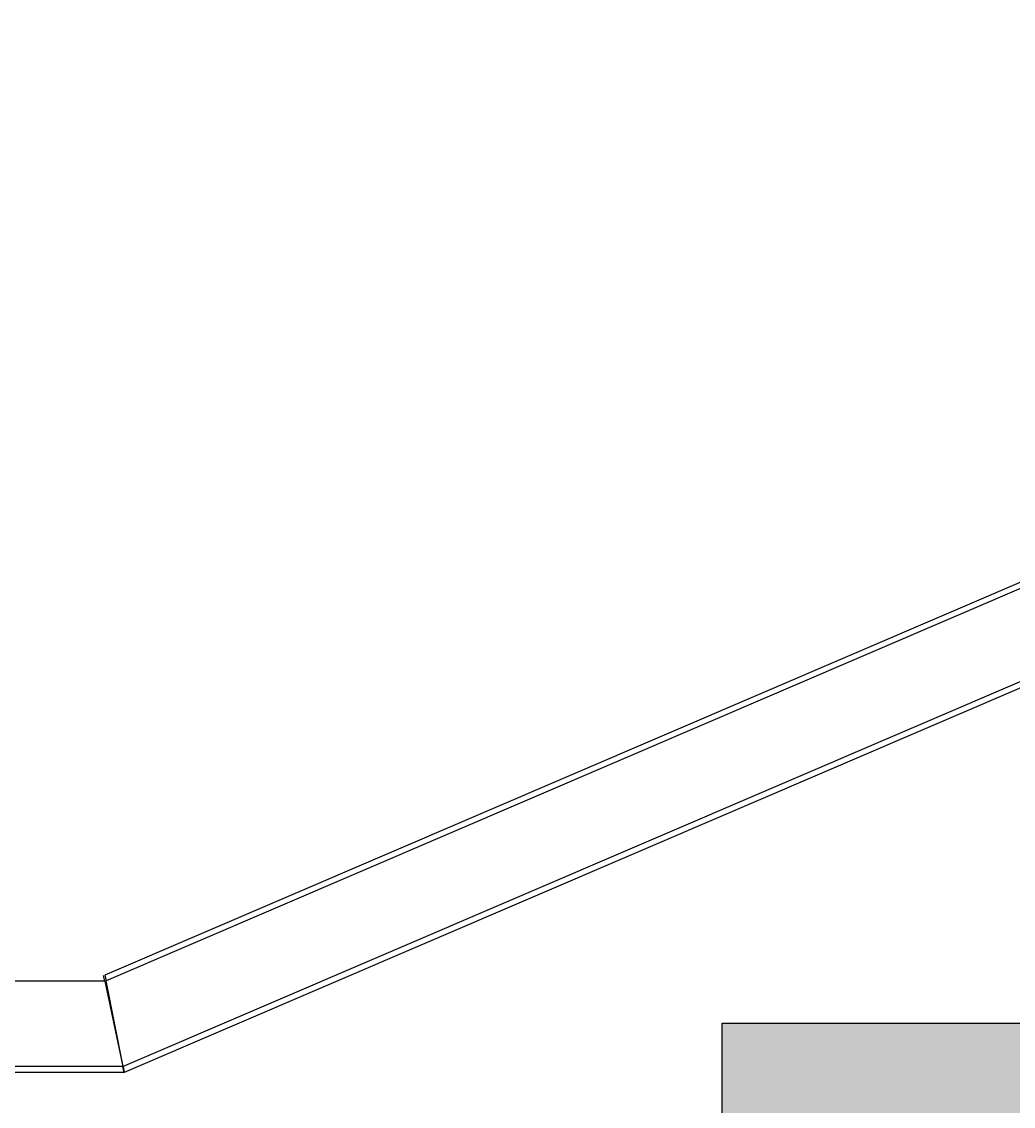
# Model space of a CAD drawing. Header units: millimetres. Extents: x 400392 to 401394, y 4543945 to 4544115.
# Drawn here: x 401296.832 to 401297.343, y 4543998.185 to 4543998.745 of the extents above; entities that cross this region are included whole.
import ezdxf

# ---------------------------------------------------------------- set-up
doc = ezdxf.new("R2010")
doc.units = ezdxf.units.MM
for name, color, linetype in [('görünüş prota', 4, 'Continuous'), ('kesit prota', 1, 'Continuous'), ('kesit tarama prota', 252, 'Continuous'), ('kiris prota', 6, 'Continuous')]:
    doc.layers.add(name, color=color, linetype=linetype)

# ---------------------------------------------------------------- blocks, each defined once
blk = doc.blocks.new('A$C750F51A7')
at = {"layer": 'görünüş prota', "color": 253, "lineweight": -2}
for p, q in [((199.336, -94.18), (86.771, -142.481)), ((199.633, -94.379), (86.83, -142.781)), ((203.994, -97.296), (87.706, -147.194)), ((204.291, -97.495), (87.766, -147.495)), ((86.767, -142.795), (86.703, -142.495)), ((86.771, -142.481), (86.83, -142.781)), ((86.767, -142.795), (-158.634, -142.795)), ((86.767, -142.795), (87.702, -147.195)), ((87.706, -147.194), (86.83, -142.781)), ((87.702, -147.195), (-158.634, -147.195)), ((87.766, -147.495), (-158.634, -147.495)), ((87.766, -147.495), (87.702, -147.195)), ((87.706, -147.194), (87.766, -147.495))]:
    blk.add_line(p, q, dxfattribs=at)
blk = doc.blocks.new('L-L Kesiti')
at = {"layer": 'kesit tarama prota'}
h = blk.add_hatch(color=256, dxfattribs=at)
h.dxf.hatch_style = 1
h.paths.add_polyline_path([(401410.04473, 4543991.20929), (401407.91622, 4543990.00314), (401413.77678, 4543990.00314), (401413.77678, 4543991.20314), (401412.68114, 4543991.20314), (401412.68114, 4543992.91314), (401412.38114, 4543992.91314), (401412.38114, 4543992.76314), (401412.08114, 4543992.76314), (401412.08114, 4543992.59314), (401411.78114, 4543992.59314), (401411.78114, 4543992.42314), (401411.48114, 4543992.42314), (401411.48114, 4543992.25314), (401411.18114, 4543992.25314), (401411.18114, 4543992.08314), (401410.88114, 4543992.08314), (401410.88114, 4543991.91314), (401410.58114, 4543991.91314), (401410.58114, 4543991.74314), (401410.28114, 4543991.74314), (401410.28114, 4543991.57314), (401409.98114, 4543991.57314), (401409.98114, 4543991.40314), (401409.68114, 4543991.40314), (401409.68114, 4543991.23314), (401409.38114, 4543991.23314), (401409.38114, 4543991.06314), (401409.08114, 4543991.06314), (401409.08114, 4543990.89314), (401408.78114, 4543990.89314), (401408.78114, 4543990.72314), (401408.48114, 4543990.72314), (401408.48114, 4543990.55314), (401408.18114, 4543990.55314), (401408.18114, 4543990.38314), (401407.88114, 4543990.38314), (401407.88114, 4543990.21314), (401406.68114, 4543990.21314), (401406.68114, 4543990.04314), (401406.38114, 4543990.04314), (401406.38114, 4543989.87314), (401406.08114, 4543989.87314), (401406.08114, 4543989.70314), (401405.78114, 4543989.70314), (401405.78114, 4543989.53314), (401405.48114, 4543989.53314), (401405.48114, 4543989.36314), (401405.18114, 4543989.36314), (401405.18114, 4543989.19314), (401404.88114, 4543989.19314), (401404.88114, 4543989.02314), (401404.58114, 4543989.02314), (401404.58114, 4543988.85314), (401403.12114, 4543988.85314), (401403.12114, 4543988.65314), (401404.52114, 4543988.65314), (401404.52114, 4543986.04228), (401405.12114, 4543986.04228), (401405.12114, 4543988.92926), (401407.01622, 4543990.00314), (401407.91622, 4543990.00314), (401410.04473, 4543991.20929), (401412.38114, 4543992.53326), (401412.38114, 4543991.20314)])
at = {"layer": 'kesit prota', "color": 1}
blk.add_lwpolyline([(401410.28114, 4543991.74314), (401410.58114, 4543991.74314), (401410.58114, 4543991.91314), (401410.88114, 4543991.91314), (401410.88114, 4543992.08314), (401411.18114, 4543992.08314), (401411.18114, 4543992.25314), (401411.48114, 4543992.25314), (401411.48114, 4543992.42314), (401411.78114, 4543992.42314), (401411.78114, 4543992.59314), (401412.08114, 4543992.59314), (401412.08114, 4543992.76314), (401412.38114, 4543992.76314), (401412.38114, 4543992.91314), (401412.68114, 4543992.91314), (401412.68114, 4543991.20314), (401413.7785, 4543991.20314)], dxfattribs=at)
at = {"layer": 'kiris prota', "color": 1, "xscale": 0.01, "yscale": 0.01, "zscale": 0.01}
blk.add_blockref('A$C750F51A7', (401409.69499, 4543993.53279), dxfattribs=at)

msp = doc.modelspace()

# ---------------------------------------------------------------- block references
msp.add_blockref('L-L Kesiti', (-113.68778, 6.14501))

doc.saveas('drawing.dxf')
